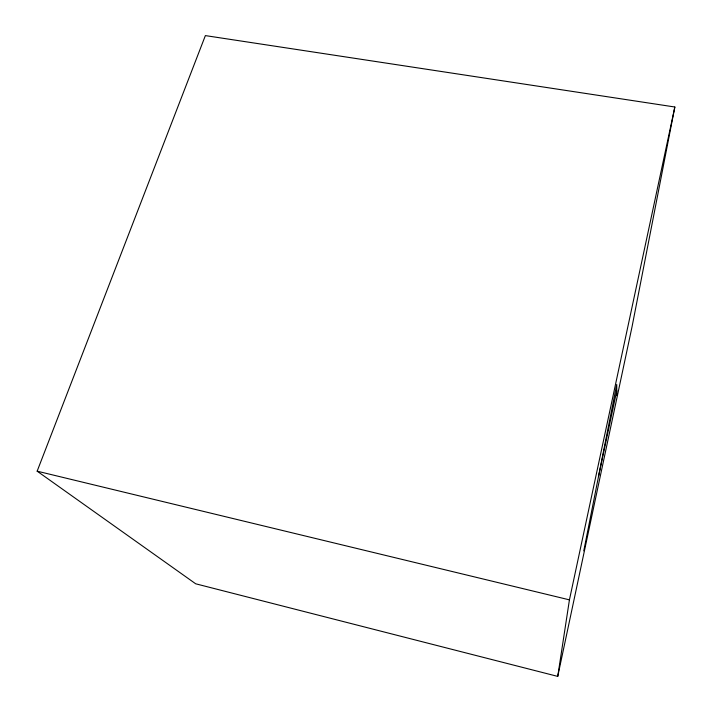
<?xml version="1.0" encoding="UTF-8"?>
<svg xmlns="http://www.w3.org/2000/svg" width="712" height="712" viewBox="0 0 712 712"><rect width="100%" height="100%" fill="white"/><g stroke="black" fill="none" stroke-linecap="round" stroke-linejoin="round"><path stroke-width="1.07" d="M557.736 676.4L569.431 599.86L674.842 107.005L205.376 35.6L37.157 471.175L195.693 583.796L557.736 676.4L632.105 326.452L674.842 107.005M583.787 550.857L616.743 384.444L616.77 395.614M598.587 476.097L616.761 390.719M37.157 471.175L569.431 599.86"/></g></svg>
